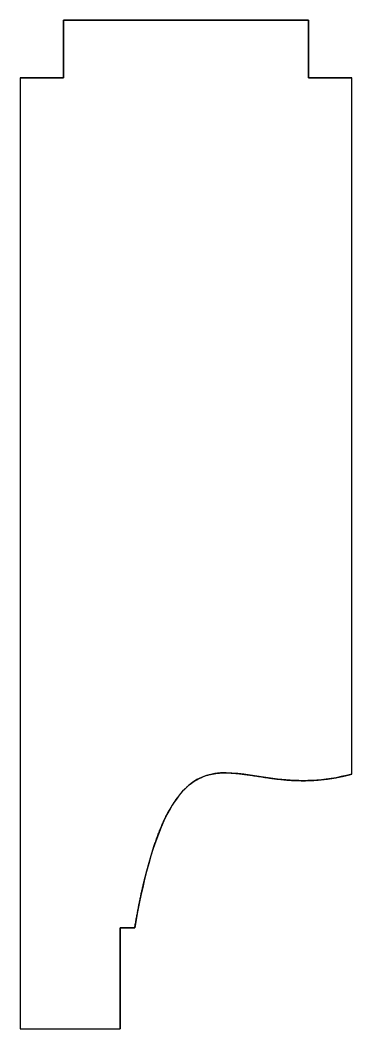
# Model space of a CAD drawing. Header units: millimetres. Extents: x -97.6 to -74.6, y 22 to 92.
import ezdxf

# ---------------------------------------------------------------- set-up
doc = ezdxf.new("R2010")
doc.units = ezdxf.units.MM
doc.layers.get('0').update_dxf_attribs({"linetype": 'CONTINUOUS'})

msp = doc.modelspace()

# ---------------------------------------------------------------- linework, layer by layer
for p, q in [((-77.578, 92), (-94.578, 92)), ((-94.578, 92), (-94.578, 88)), ((-94.578, 88), (-94.578, 92)), ((-94.578, 92), (-77.578, 92)), ((-77.578, 88), (-77.578, 92)), ((-77.578, 92), (-77.578, 88)), ((-94.578, 88), (-97.578, 88)), ((-97.578, 88), (-97.578, 22)), ((-97.578, 88), (-94.578, 88)), ((-97.578, 88), (-97.578, 22)), ((-74.578, 88), (-77.578, 88)), ((-77.578, 88), (-74.578, 88)), ((-74.578, 39.676), (-74.578, 88)), ((-74.578, 39.676), (-74.578, 88)), ((-90.637, 22), (-90.637, 29)), ((-90.637, 29), (-89.637, 29)), ((-89.637, 29), (-90.637, 29)), ((-90.637, 29), (-90.637, 22)), ((-97.578, 22), (-90.637, 22)), ((-97.578, 22), (-90.637, 22))]:
    msp.add_line(p, q)
msp.add_open_spline([(-74.578, 39.676), (-76.585, 39.141), (-78.178, 39.151), (-81.074, 39.489), (-82.237, 39.758), (-83.826, 39.769), (-84.345, 39.706), (-85.285, 39.35), (-85.671, 39.1), (-86.407, 38.426), (-86.796, 37.94), (-88.368, 35.189), (-89.129, 31.975), (-89.637, 29)], degree=3, knots=[0, 0, 0, 0, 0.623152, 0.623152, 1.162433, 1.162433, 1.434512, 1.434512, 1.674789, 1.674789, 1.94467, 1.94467, 2.7803, 2.7803, 2.7803, 2.7803])
msp.add_open_spline([(-89.637, 29), (-89.508, 29.756), (-89.237, 31.205), (-88.792, 33.188), (-88.121, 35.442), (-87.14, 37.581), (-86.002, 39.011), (-84.683, 39.743), (-83.158, 39.858), (-81.408, 39.583), (-79.417, 39.231), (-77.618, 39.146), (-76.146, 39.309), (-75.11, 39.534), (-74.578, 39.676)], degree=5)

doc.saveas('drawing.dxf')
